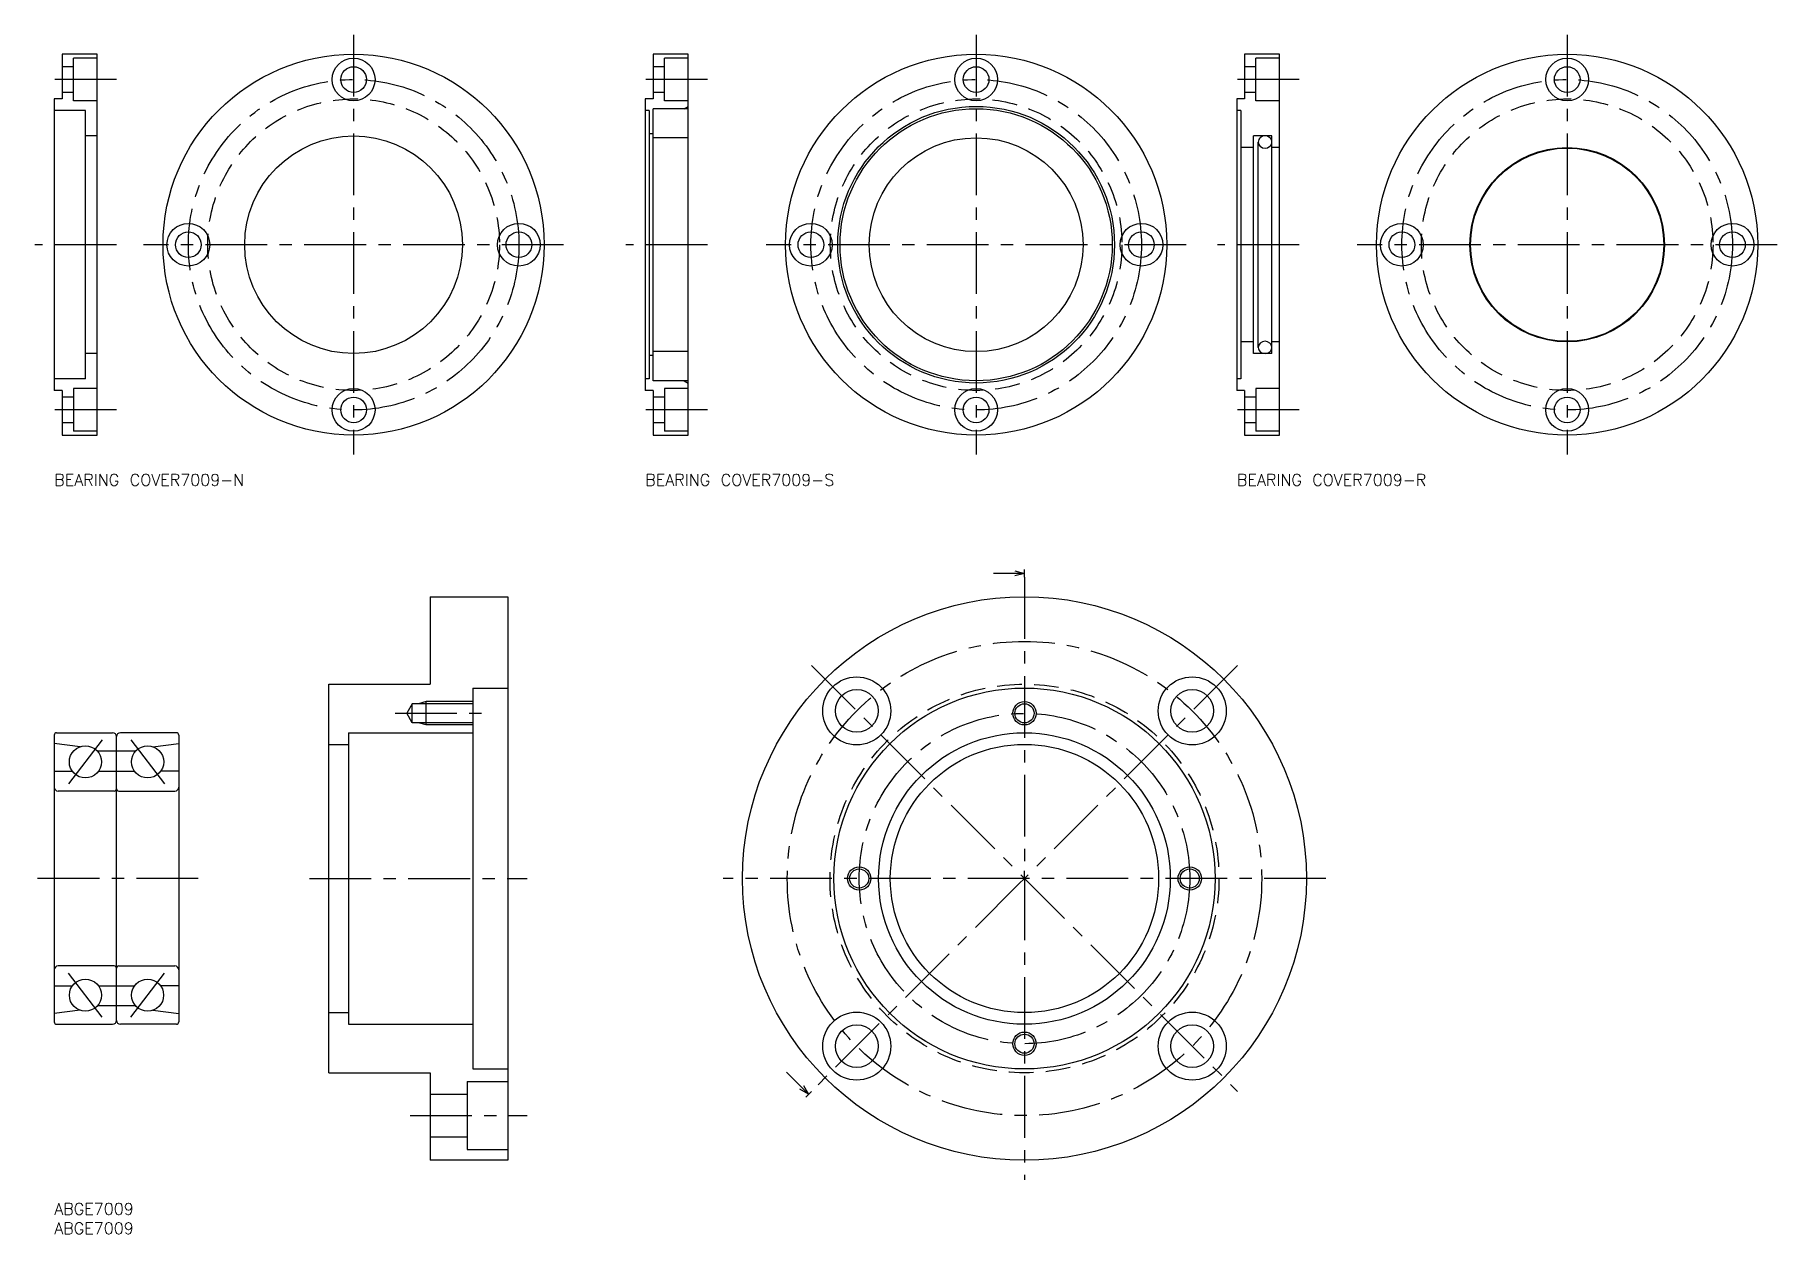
# Model space of a CAD drawing. Extents: x -5 to 443, y -8 to 301.
import ezdxf

# ---------------------------------------------------------------- set-up
doc = ezdxf.new("R2010")
doc.units = 0
doc.header["$LTSCALE"] = 0.5
doc.linetypes.add('CENTER', pattern=[50.8, 31.75, -6.35, 6.35, -6.35])
doc.linetypes.add('DASHED', pattern=[19.05, 12.7, -6.35])
for name, color, linetype in [('MSM_CENTER', 1, 'CENTER'), ('MSM_CONTINUOUS', 7, 'CONTINUOUS'), ('MSM_DASHED', 4, 'DASHED'), ('MSM_NARROW', 5, 'CONTINUOUS'), ('MSM_PART_NUMBER', 7, 'CONTINUOUS')]:
    doc.layers.add(name, color=color, linetype=linetype)
doc.styles.get("Standard").update_dxf_attribs({"font": 'txt.shx', "height": 3, "bigfont": 'bigfont.shx'})

# ---------------------------------------------------------------- blocks, each defined once
blk = doc.blocks.new('*U15')
at = {"layer": 'MSM_PART_NUMBER'}
blk.add_text('ABGE7009', height=3, dxfattribs=at).set_placement((0, -8))
blk = doc.blocks.new('*U16')
at = {"layer": 'MSM_PART_NUMBER'}
blk.add_text('ABGE7009', height=3, dxfattribs=at).set_placement((0, -3))
blk = doc.blocks.new('*U17')
at = {"layer": 'MSM_PART_NUMBER'}
blk.add_text('BEARING COVER7009-N', height=3, dxfattribs=at).set_placement((0, 184.56))
blk = doc.blocks.new('*U18')
at = {"layer": 'MSM_PART_NUMBER'}
blk.add_text('BEARING COVER7009-S', height=3, dxfattribs=at).set_placement((151.98, 184.56))
blk = doc.blocks.new('*U19')
at = {"layer": 'MSM_PART_NUMBER'}
blk.add_text('BEARING COVER7009-R', height=3, dxfattribs=at).set_placement((304.09, 184.56))

msp = doc.modelspace()

# ---------------------------------------------------------------- linework, layer by layer
at = {"layer": 'MSM_CENTER'}
for p, q in [((76.97, 300.56), (76.97, 192.56)), ((237.05, 300.56), (237.05, 192.56)), ((389.03, 300.56), (389.03, 192.56)), ((16, 289.06), (-3, 289.06)), ((167.98, 289.06), (148.98, 289.06)), ((320.09, 289.06), (301.09, 289.06)), ((16, 246.56), (-5, 246.56)), ((130.97, 246.56), (22.97, 246.56)), ((167.98, 246.56), (146.98, 246.56)), ((291.05, 246.56), (183.05, 246.56)), ((320.09, 246.56), (299.09, 246.56)), ((443.03, 246.56), (335.03, 246.56)), ((16, 204.06), (-3, 204.06)), ((167.98, 204.06), (148.98, 204.06)), ((320.09, 204.06), (301.09, 204.06)), ((249.48, 161), (249.48, 85.5)), ((194.68, 138.3), (304.28, 28.7)), ((304.28, 138.3), (249.48, 83.5)), ((87.63, 126), (110.63, 126)), ((12.34, 119.15), (3.66, 107.85)), ((19.66, 119.15), (28.34, 107.85)), ((37, 83.5), (-5, 83.5)), ((65.63, 83.5), (121.63, 83.5)), ((326.98, 83.5), (171.98, 83.5)), ((248.07, 82.09), (194.68, 28.7)), ((249.48, 83.5), (249.48, 6)), ((12.34, 47.85), (3.66, 59.15)), ((19.66, 47.85), (28.34, 59.15)), ((91.52, 22.5), (121.63, 22.5))]:
    msp.add_line(p, q, dxfattribs=at)
for centre, radius in [((76.97, 246.56), 42.5), ((237.05, 246.56), 42.5), ((389.03, 246.56), 42.5), ((249.48, 83.5), 61), ((249.48, 83.5), 42.5)]:
    msp.add_circle(centre, radius, dxfattribs=at)
at = {"layer": 'MSM_CONTINUOUS'}
for p, q in [((11, 295.56), (2, 295.56)), ((2, 295.56), (2, 284.06)), ((4.9, 292.36), (2, 292.36)), ((11, 294.56), (4.9, 294.56)), ((4.9, 283.56), (4.9, 294.56)), ((11, 197.56), (11, 295.56)), ((162.98, 295.56), (153.98, 295.56)), ((153.98, 295.56), (153.98, 284.06)), ((156.88, 292.36), (153.98, 292.36)), ((162.98, 294.56), (156.88, 294.56)), ((156.88, 283.56), (156.88, 294.56)), ((162.98, 197.56), (162.98, 295.56)), ((306.09, 295.56), (306.09, 284.06)), ((315.09, 295.56), (306.09, 295.56)), ((308.99, 292.36), (306.09, 292.36)), ((308.99, 283.56), (308.99, 294.56)), ((315.09, 294.56), (308.99, 294.56)), ((315.09, 197.56), (315.09, 295.56)), ((0, 284.06), (0, 209.06)), ((2, 284.06), (0, 284.06)), ((4.9, 285.76), (2, 285.76)), ((11, 283.56), (4.9, 283.56)), ((151.98, 284.06), (151.98, 209.06)), ((153.98, 284.06), (151.98, 284.06)), ((156.88, 285.76), (153.98, 285.76)), ((162.98, 283.56), (156.88, 283.56)), ((306.09, 284.06), (304.09, 284.06)), ((304.09, 284.06), (304.09, 209.06)), ((308.99, 285.76), (306.09, 285.76)), ((315.09, 283.56), (308.99, 283.56)), ((8, 281.06), (0, 281.06)), ((8, 212.06), (8, 281.06)), ((152.98, 281.06), (151.98, 281.06)), ((152.98, 281.06), (152.98, 212.06)), ((162.98, 281.56), (153.98, 281.56)), ((153.98, 211.56), (153.98, 281.56)), ((161.98, 281.56), (162.98, 282.13)), ((305.09, 281.06), (304.09, 281.06)), ((305.09, 281.06), (305.09, 212.06)), ((11, 274.56), (8, 274.56)), ((153.98, 275.06), (152.98, 275.06)), ((162.98, 274.06), (153.98, 274.06)), ((308.39, 218.56), (308.39, 274.56)), ((313.09, 274.56), (308.39, 274.56)), ((313.09, 218.56), (313.09, 274.56)), ((308.39, 271.56), (305.09, 271.56)), ((309.59, 220.13), (309.59, 272.98)), ((315.09, 271.56), (313.09, 271.56)), ((308.39, 221.56), (305.09, 221.56)), ((315.09, 221.56), (313.09, 221.56)), ((11, 218.56), (8, 218.56)), ((153.98, 218.06), (152.98, 218.06)), ((162.98, 219.06), (153.98, 219.06)), ((313.09, 218.56), (308.39, 218.56)), ((8, 212.06), (0, 212.06)), ((152.98, 212.06), (151.98, 212.06)), ((162.98, 211.56), (153.98, 211.56)), ((161.98, 211.56), (162.98, 210.98)), ((305.09, 212.06), (304.09, 212.06)), ((2, 209.06), (0, 209.06)), ((2, 209.06), (2, 197.56)), ((4.9, 207.36), (2, 207.36)), ((11, 209.56), (4.9, 209.56)), ((4.9, 209.56), (4.9, 198.56)), ((153.98, 209.06), (151.98, 209.06)), ((153.98, 209.06), (153.98, 197.56)), ((156.88, 207.36), (153.98, 207.36)), ((162.98, 209.56), (156.88, 209.56)), ((156.88, 209.56), (156.88, 198.56)), ((306.09, 209.06), (304.09, 209.06)), ((306.09, 209.06), (306.09, 197.56)), ((308.99, 207.36), (306.09, 207.36)), ((308.99, 209.56), (308.99, 198.56)), ((315.09, 209.56), (308.99, 209.56)), ((4.9, 200.76), (2, 200.76)), ((2, 197.56), (11, 197.56)), ((11, 198.56), (4.9, 198.56)), ((156.88, 200.76), (153.98, 200.76)), ((153.98, 197.56), (162.98, 197.56)), ((162.98, 198.56), (156.88, 198.56)), ((308.99, 200.76), (306.09, 200.76)), ((306.09, 197.56), (315.09, 197.56)), ((315.09, 198.56), (308.99, 198.56)), ((249.48, 162), (241.48, 162)), ((246.98, 162.67), (249.48, 162)), ((249.48, 162), (246.98, 161.33)), ((249.48, 161), (249.48, 163)), ((96.63, 156), (116.63, 156)), ((96.63, 156), (96.63, 133.5)), ((116.63, 156), (116.63, 11)), ((70.63, 133.5), (96.63, 133.5)), ((70.63, 33.5), (70.63, 133.5)), ((107.63, 132.5), (116.63, 132.5)), ((107.63, 132.5), (107.63, 34.5)), ((92.05, 128.46), (90.63, 126)), ((92.05, 123.54), (90.63, 126)), ((107.63, 128.46), (92.05, 128.46)), ((92.05, 123.54), (92.05, 128.46)), ((95.63, 123), (95.63, 129)), ((0.6, 121), (15, 121)), ((31.4, 121), (17, 121)), ((75.63, 121), (107.63, 121)), ((75.63, 121), (75.63, 46)), ((107.63, 123.54), (92.05, 123.54)), ((0, 120.4), (0, 46.6)), ((6.66, 117.4), (0, 118.25)), ((16, 47), (16, 120)), ((25.34, 117.4), (32, 118.25)), ((32, 120.4), (32, 46.6)), ((70.63, 118), (75.63, 118)), ((20.93, 116.25), (11.07, 116.25)), ((0, 111.1), (4.65, 111.1)), ((11.35, 111.1), (20.65, 111.1)), ((32, 111.1), (27.35, 111.1)), ((15.4, 106), (1, 106)), ((16.6, 106), (31, 106)), ((249.48, 83.5), (249.48, 85.5)), ((248.07, 82.09), (249.48, 83.5)), ((15.4, 61), (1, 61)), ((16.6, 61), (31, 61)), ((0, 55.9), (4.65, 55.9)), ((11.35, 55.9), (20.65, 55.9)), ((32, 55.9), (27.35, 55.9)), ((6.66, 49.6), (0, 48.75)), ((20.93, 50.75), (11.07, 50.75)), ((25.34, 49.6), (32, 48.75)), ((0.6, 46), (15, 46)), ((31.4, 46), (17, 46)), ((70.63, 49), (75.63, 49)), ((75.63, 46), (107.63, 46)), ((70.63, 33.5), (96.63, 33.5)), ((96.63, 33.5), (96.63, 11)), ((107.63, 34.5), (116.63, 34.5)), ((193.97, 27.99), (188.32, 33.65)), ((96.63, 28), (106.13, 28)), ((106.13, 31.25), (106.13, 13.75)), ((106.13, 31.25), (116.63, 31.25)), ((193.97, 27.99), (191.73, 29.29)), ((192.68, 30.23), (193.97, 27.99)), ((193.27, 27.29), (194.68, 28.7)), ((96.63, 17), (106.13, 17)), ((106.13, 13.75), (116.63, 13.75)), ((116.63, 11), (96.63, 11))]:
    msp.add_line(p, q, dxfattribs=at)
for centre, radius in [((76.97, 246.56), 49), ((76.97, 289.06), 5.5), ((76.97, 289.06), 3.3), ((237.05, 246.56), 49), ((237.05, 289.06), 5.5), ((237.05, 289.06), 3.3), ((389.03, 246.56), 49), ((389.03, 289.06), 5.5), ((389.03, 289.06), 3.3), ((237.05, 246.56), 35.58), ((237.05, 246.56), 35), ((76.97, 246.56), 28), ((237.05, 246.56), 27.5), ((389.03, 246.56), 25), ((389.03, 246.56), 24.85), ((34.47, 246.56), 5.5), ((119.47, 246.56), 5.5), ((194.55, 246.56), 5.5), ((279.55, 246.56), 5.5), ((346.53, 246.56), 5.5), ((431.53, 246.56), 5.5), ((34.47, 246.56), 3.3), ((119.47, 246.56), 3.3), ((194.55, 246.56), 3.3), ((279.55, 246.56), 3.3), ((346.53, 246.56), 3.3), ((431.53, 246.56), 3.3), ((76.97, 204.06), 5.5), ((76.97, 204.06), 3.3), ((237.05, 204.06), 5.5), ((237.05, 204.06), 3.3), ((389.03, 204.06), 5.5), ((389.03, 204.06), 3.3), ((249.48, 83.5), 72.5), ((206.35, 126.63), 8.75), ((292.61, 126.63), 8.75), ((249.48, 83.5), 49), ((206.35, 126.63), 5.5), ((292.61, 126.63), 5.5), ((249.48, 126), 2.46), ((249.48, 83.5), 37.5), ((8, 113.5), 4.13), ((24, 113.5), 4.13), ((249.48, 83.5), 34.5), ((206.98, 83.5), 2.46), ((291.98, 83.5), 2.46), ((8, 53.5), 4.12), ((24, 53.5), 4.12), ((206.35, 40.37), 8.75), ((206.35, 40.37), 5.5), ((292.61, 40.37), 8.75), ((292.61, 40.37), 5.5), ((249.48, 41), 2.46)]:
    msp.add_circle(centre, radius, dxfattribs=at)
for centre, radius, start, end in [((311.05, 272.98), 1.47, 130.5727, 229.4273), ((311.34, 272.67), 1.89, 49.1099, 130.8901), ((311.62, 272.98), 1.47, 310.5727, 49.4273), ((311.34, 273.3), 1.89, 229.1099, 310.8901), ((311.05, 220.13), 1.47, 130.5727, 229.4273), ((311.34, 219.82), 1.89, 49.1099, 130.8901), ((311.62, 220.13), 1.47, 310.5727, 49.4273), ((311.34, 220.45), 1.89, 229.1099, 310.8901), ((0.6, 120.4), 0.6, 90, 180), ((15, 120), 1, 0, 90), ((17, 120), 1, 90, 180), ((31.4, 120.4), 0.6, 0, 90), ((1, 107), 1, 180, 270), ((15.4, 106.6), 0.6, 270, 0), ((16.6, 106.6), 0.6, 180, 270), ((31, 107), 1, 270, 0), ((1, 60), 1, 90, 180), ((15.4, 60.4), 0.6, 0, 90), ((16.6, 60.4), 0.6, 90, 180), ((31, 60), 1, 0, 90), ((0.6, 46.6), 0.6, 180, 270), ((15, 47), 1, 270, 0), ((17, 47), 1, 180, 270), ((31.4, 46.6), 0.6, 270, 0)]:
    msp.add_arc(centre, radius, start, end, dxfattribs=at)
at = {"layer": 'MSM_DASHED'}
for centre, radius in [((76.97, 246.56), 37.5), ((237.05, 246.56), 37.5), ((389.03, 246.56), 37.5), ((249.48, 83.5), 50)]:
    msp.add_circle(centre, radius, dxfattribs=at)
at = {"layer": 'MSM_NARROW'}
for p, q in [((95.63, 129), (93.63, 128.46)), ((107.63, 129), (95.63, 129)), ((95.63, 123), (93.63, 123.54)), ((107.63, 123), (95.63, 123))]:
    msp.add_line(p, q, dxfattribs=at)
for centre in [(249.48, 126), (206.98, 83.5), (291.98, 83.5), (249.48, 41)]:
    msp.add_circle(centre, 3, dxfattribs=at)

# ---------------------------------------------------------------- block references
at = {"layer": 'MSM_CONTINUOUS'}
for name in ['*U17', '*U18', '*U19', '*U16', '*U15']:
    msp.add_blockref(name, (0, 0), dxfattribs=at)

doc.saveas('drawing.dxf')
